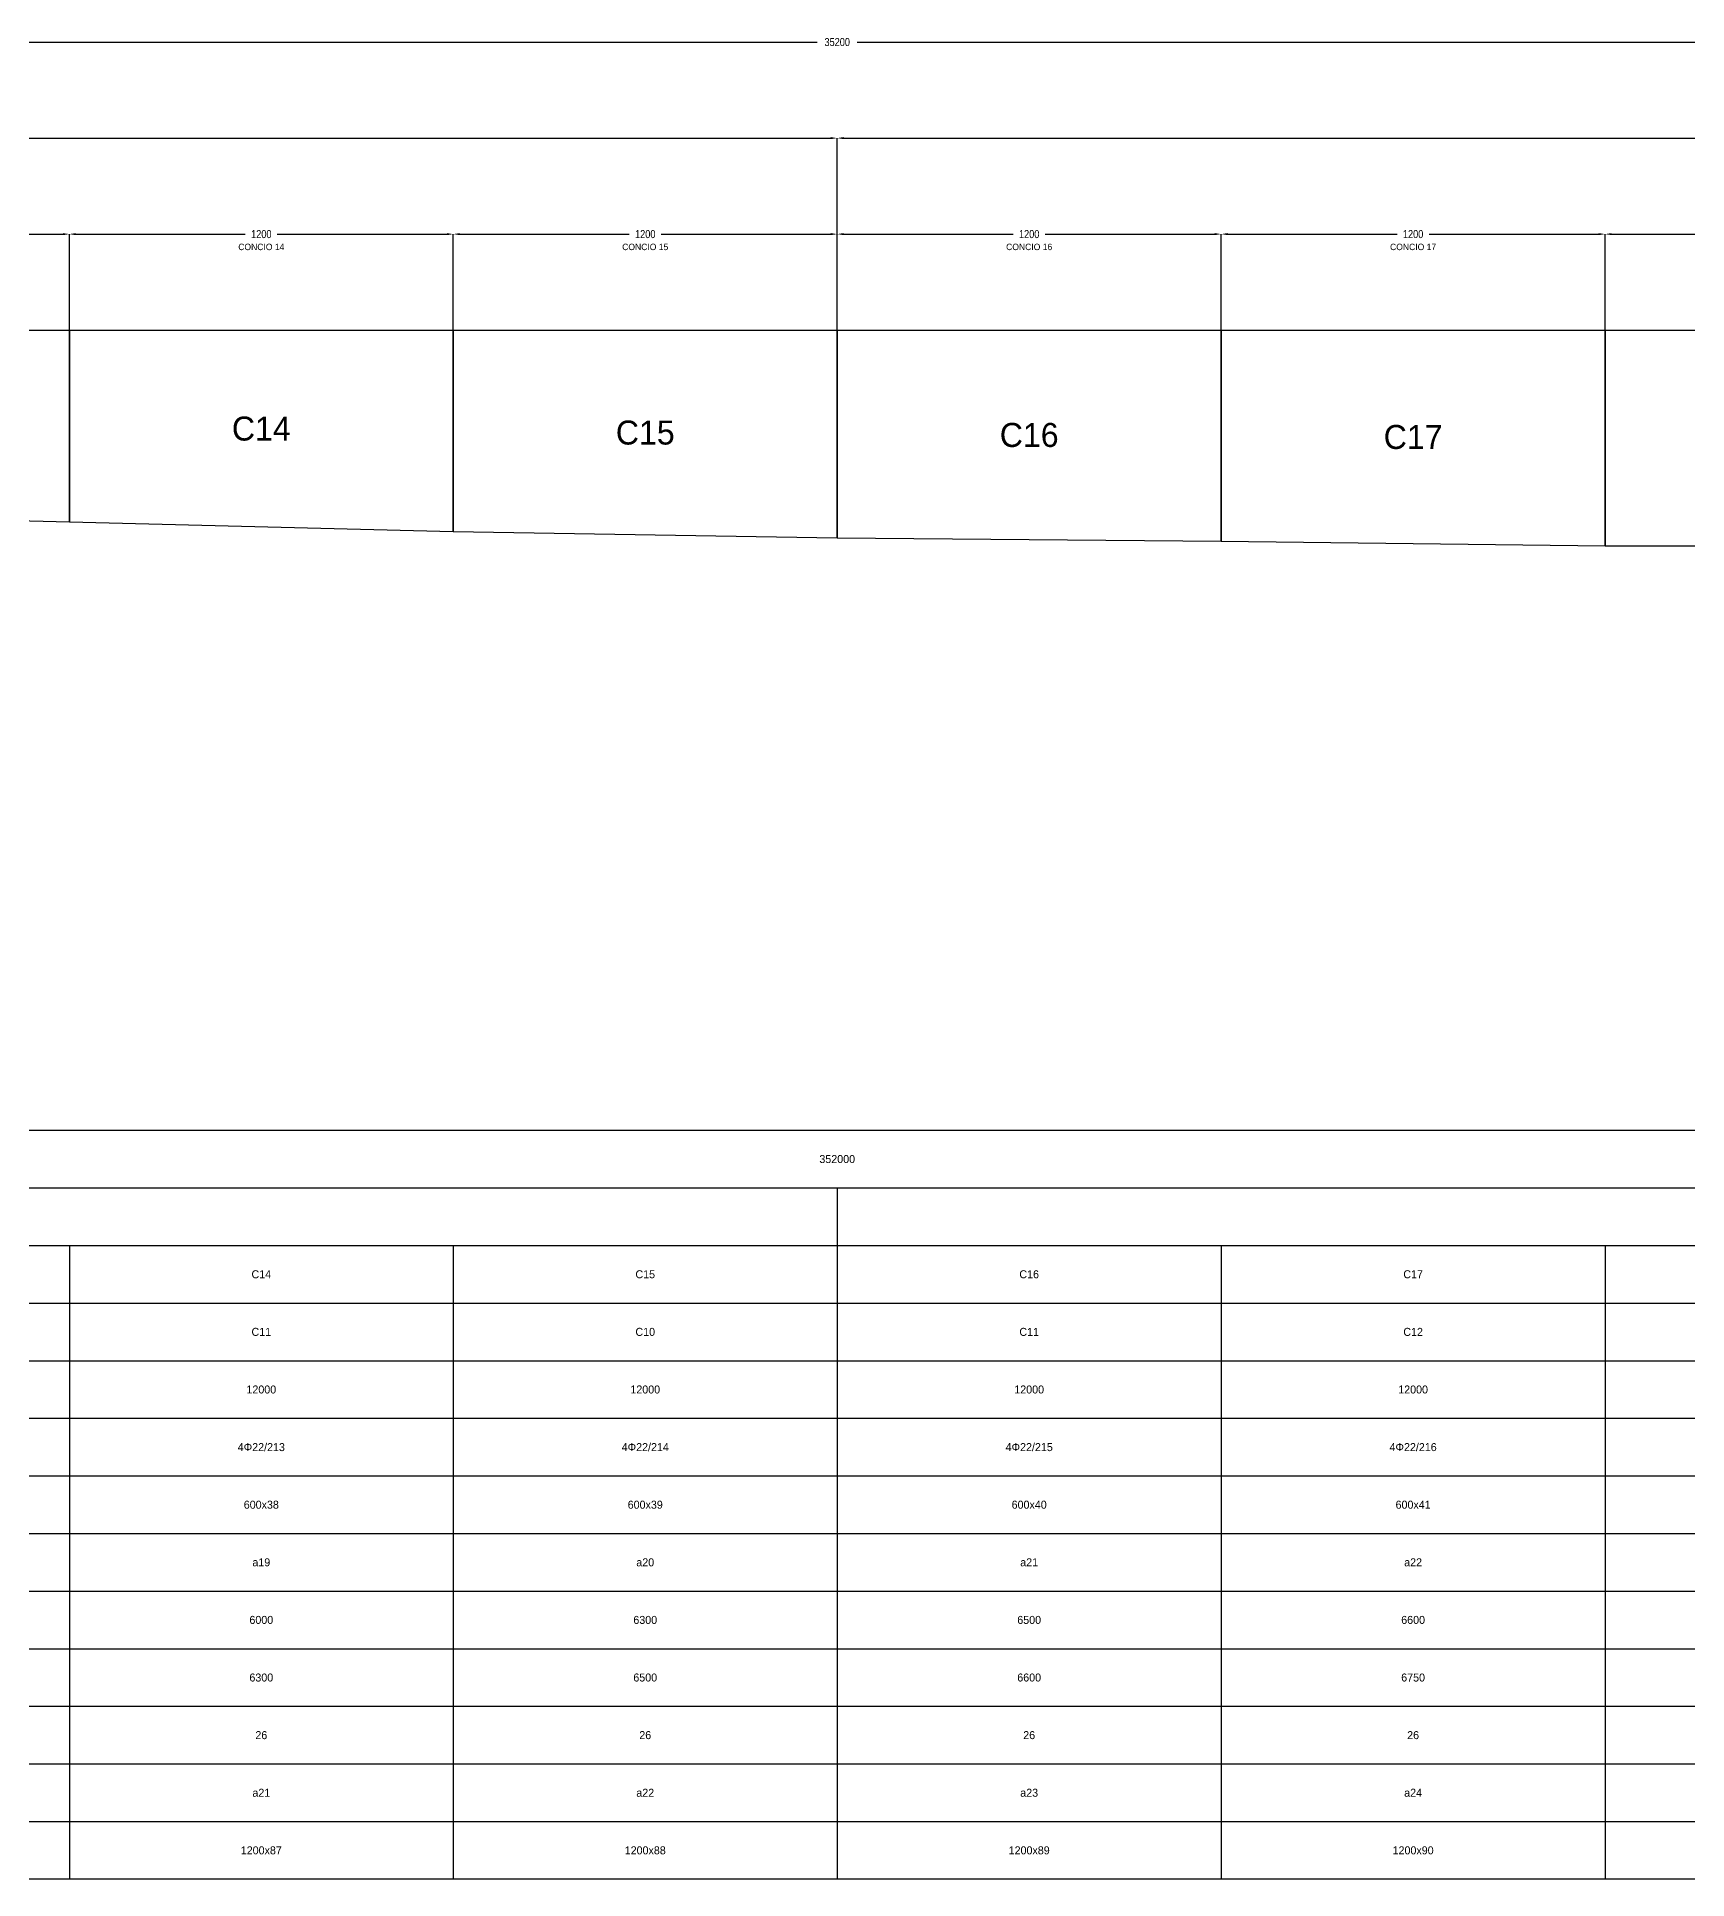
# Model space of a CAD drawing. Header units: metres. Extents: x -4682 to 408500, y -48400 to 9164.
# Drawn here: x 150984 to 202566, y -48400 to 9164 of the extents above; entities that cross this region are included whole.
import ezdxf
from ezdxf.enums import TextEntityAlignment as Align

# ---------------------------------------------------------------- set-up
doc = ezdxf.new("R2010")
doc.units = ezdxf.units.M
doc.linetypes.add('CENTER', pattern=[5.08, 3.175, -0.635, 0.635, -0.635])
for name, color, linetype in [('01_ASSI', 4, 'CENTER'), ('02_CONCI', 7, 'Continuous'), ('04_TESTI', 3, 'Continuous'), ('08_TAB_LINEE', 1, 'Continuous'), ('08_TAB_TESTI', 2, 'Continuous')]:
    doc.layers.add(name, color=color, linetype=linetype)
doc.styles.add('OpenSansCondensed-Light', font='OpenSansCondensed-Light.ttf')
doc.dimstyles.new('QUOTE_CM', dxfattribs={"dimtxt": 250, "dimasz": 200, "dimexe": 1.25, "dimexo": 0.625, "dimgap": 100, "dimtad": 1, "dimlfac": 0.1, "dimcen": 2.5, "dimazin": 3, "dimtfac": 1, "dimtmove": 0, "dimatfit": 3})

# ---------------------------------------------------------------- blocks, each defined once
blk = doc.blocks.new('_CLOSEDFILLED')
at = {"color": 0, "linetype": 'BYBLOCK'}
blk.add_solid([(-1, 0.16), (0, 0), (-1, -0.16)], dxfattribs=at)
blk = doc.blocks.new('*D13')
for p, q in [((140000, 0), (140000, 3000)), ((140200, 3000), (145500, 3000)), ((146500, 3000), (151800, 3000)), ((152000, 0), (152000, 3000))]:
    blk.add_line(p, q)
at = {"layer": 'Defpoints'}
for p in [(140000, 3000), (140000, 0), (152000, 0)]:
    blk.add_point(p, dxfattribs=at)
at = {"xscale": 200, "yscale": 200, "rotation": 180}
blk.add_blockref('_CLOSEDFILLED', (140000, 3000), dxfattribs=at)
at = {"xscale": 200, "yscale": 200}
blk.add_blockref('_CLOSEDFILLED', (152000, 3000), dxfattribs=at)
at = {"insert": (146000, 3000), "char_height": 250, "attachment_point": 5, "style": 'OpenSansCondensed-Light'}
blk.add_mtext('1200', dxfattribs=at)
blk = doc.blocks.new('*D14')
for p, q in [((152000, 0), (152000, 3000)), ((152200, 3000), (157500, 3000)), ((158500, 3000), (163800, 3000)), ((164000, 0), (164000, 3000))]:
    blk.add_line(p, q)
at = {"layer": 'Defpoints'}
for p in [(152000, 3000), (152000, 0), (164000, 0)]:
    blk.add_point(p, dxfattribs=at)
at = {"xscale": 200, "yscale": 200, "rotation": 180}
blk.add_blockref('_CLOSEDFILLED', (152000, 3000), dxfattribs=at)
at = {"xscale": 200, "yscale": 200}
blk.add_blockref('_CLOSEDFILLED', (164000, 3000), dxfattribs=at)
at = {"insert": (158000, 3000), "char_height": 250, "attachment_point": 5, "style": 'OpenSansCondensed-Light'}
blk.add_mtext('1200', dxfattribs=at)
blk = doc.blocks.new('*D15')
for p, q in [((164000, 0), (164000, 3000)), ((164200, 3000), (169500, 3000)), ((170500, 3000), (175800, 3000)), ((176000, 0), (176000, 3000))]:
    blk.add_line(p, q)
at = {"layer": 'Defpoints'}
for p in [(164000, 3000), (164000, 0), (176000, 0)]:
    blk.add_point(p, dxfattribs=at)
at = {"xscale": 200, "yscale": 200, "rotation": 180}
blk.add_blockref('_CLOSEDFILLED', (164000, 3000), dxfattribs=at)
at = {"xscale": 200, "yscale": 200}
blk.add_blockref('_CLOSEDFILLED', (176000, 3000), dxfattribs=at)
at = {"insert": (170000, 3000), "char_height": 250, "attachment_point": 5, "style": 'OpenSansCondensed-Light'}
blk.add_mtext('1200', dxfattribs=at)
blk = doc.blocks.new('*D16')
for p, q in [((176000, 0), (176000, 3000)), ((176200, 3000), (181500, 3000)), ((182500, 3000), (187800, 3000)), ((188000, 0), (188000, 3000))]:
    blk.add_line(p, q)
at = {"layer": 'Defpoints'}
for p in [(176000, 3000), (176000, 0), (188000, 0)]:
    blk.add_point(p, dxfattribs=at)
at = {"xscale": 200, "yscale": 200, "rotation": 180}
blk.add_blockref('_CLOSEDFILLED', (176000, 3000), dxfattribs=at)
at = {"xscale": 200, "yscale": 200}
blk.add_blockref('_CLOSEDFILLED', (188000, 3000), dxfattribs=at)
at = {"insert": (182000, 3000), "char_height": 250, "attachment_point": 5, "style": 'OpenSansCondensed-Light'}
blk.add_mtext('1200', dxfattribs=at)
blk = doc.blocks.new('*D17')
for p, q in [((188000, 0), (188000, 3000)), ((188200, 3000), (193500, 3000)), ((194500, 3000), (199800, 3000)), ((200000, 0), (200000, 3000))]:
    blk.add_line(p, q)
at = {"layer": 'Defpoints'}
for p in [(188000, 3000), (188000, 0), (200000, 0)]:
    blk.add_point(p, dxfattribs=at)
at = {"xscale": 200, "yscale": 200, "rotation": 180}
blk.add_blockref('_CLOSEDFILLED', (188000, 3000), dxfattribs=at)
at = {"xscale": 200, "yscale": 200}
blk.add_blockref('_CLOSEDFILLED', (200000, 3000), dxfattribs=at)
at = {"insert": (194000, 3000), "char_height": 250, "attachment_point": 5, "style": 'OpenSansCondensed-Light'}
blk.add_mtext('1200', dxfattribs=at)
blk = doc.blocks.new('*D18')
for p, q in [((200000, 0), (200000, 3000)), ((200200, 3000), (205500, 3000)), ((206500, 3000), (211800, 3000)), ((212000, 0), (212000, 3000))]:
    blk.add_line(p, q)
at = {"layer": 'Defpoints'}
for p in [(200000, 3000), (200000, 0), (212000, 0)]:
    blk.add_point(p, dxfattribs=at)
at = {"xscale": 200, "yscale": 200, "rotation": 180}
blk.add_blockref('_CLOSEDFILLED', (200000, 3000), dxfattribs=at)
at = {"xscale": 200, "yscale": 200}
blk.add_blockref('_CLOSEDFILLED', (212000, 3000), dxfattribs=at)
at = {"insert": (206000, 3000), "char_height": 250, "attachment_point": 5, "style": 'OpenSansCondensed-Light'}
blk.add_mtext('1200', dxfattribs=at)
blk = doc.blocks.new('*D37')
for p, q in [((116000, 0), (116000, 6000)), ((116200, 6000), (145500, 6000)), ((146500, 6000), (175800, 6000)), ((176000, 0), (176000, 6000))]:
    blk.add_line(p, q)
at = {"layer": 'Defpoints'}
for p in [(116000, 6000), (116000, 0), (176000, 0)]:
    blk.add_point(p, dxfattribs=at)
at = {"xscale": 200, "yscale": 200, "rotation": 180}
blk.add_blockref('_CLOSEDFILLED', (116000, 6000), dxfattribs=at)
at = {"xscale": 200, "yscale": 200}
blk.add_blockref('_CLOSEDFILLED', (176000, 6000), dxfattribs=at)
at = {"insert": (146000, 6000), "char_height": 250, "attachment_point": 5, "style": 'OpenSansCondensed-Light'}
blk.add_mtext('6000', dxfattribs=at)
blk = doc.blocks.new('*D38')
for p, q in [((176000, 0), (176000, 6000)), ((176200, 6000), (205500, 6000)), ((206500, 6000), (235800, 6000)), ((236000, 0), (236000, 6000))]:
    blk.add_line(p, q)
at = {"layer": 'Defpoints'}
for p in [(176000, 6000), (176000, 0), (236000, 0)]:
    blk.add_point(p, dxfattribs=at)
at = {"xscale": 200, "yscale": 200, "rotation": 180}
blk.add_blockref('_CLOSEDFILLED', (176000, 6000), dxfattribs=at)
at = {"xscale": 200, "yscale": 200}
blk.add_blockref('_CLOSEDFILLED', (236000, 6000), dxfattribs=at)
at = {"insert": (206000, 6000), "char_height": 250, "attachment_point": 5, "style": 'OpenSansCondensed-Light'}
blk.add_mtext('6000', dxfattribs=at)
blk = doc.blocks.new('*D41')
for p, q in [((0, 0), (0, 9000)), ((200, 9000), (175375, 9000)), ((176625, 9000), (351800, 9000)), ((352000, 0), (352000, 9000))]:
    blk.add_line(p, q)
at = {"layer": 'Defpoints'}
for p in [(0, 9000), (0, 0), (352000, 0)]:
    blk.add_point(p, dxfattribs=at)
at = {"xscale": 200, "yscale": 200, "rotation": 180}
blk.add_blockref('_CLOSEDFILLED', (0, 9000), dxfattribs=at)
at = {"xscale": 200, "yscale": 200}
blk.add_blockref('_CLOSEDFILLED', (352000, 9000), dxfattribs=at)
at = {"insert": (176000, 9000), "char_height": 250, "attachment_point": 5, "style": 'OpenSansCondensed-Light'}
blk.add_mtext('35200', dxfattribs=at)

msp = doc.modelspace()

# ---------------------------------------------------------------- linework, layer by layer
at = {"layer": '01_ASSI'}
msp.add_line((0, 0), (352000, 0), dxfattribs=at)
at = {"layer": '02_CONCI'}
for points in [[(140000, 0), (152000, 0), (152000, -6000), (140000, -5700), (140000, 0)], [(152000, 0), (164000, 0), (164000, -6300), (152000, -6000), (152000, 0)], [(164000, 0), (176000, 0), (176000, -6500), (164000, -6300), (164000, 0)], [(176000, 0), (188000, 0), (188000, -6600), (176000, -6500), (176000, 0)], [(188000, 0), (200000, 0), (200000, -6750), (188000, -6600), (188000, 0)], [(200000, 0), (212000, 0), (212000, -6750), (200000, -6750), (200000, 0)]]:
    msp.add_lwpolyline(points, dxfattribs=at)
at = {"layer": '08_TAB_LINEE'}
for p, q in [((0, -26800), (352000, -26800)), ((176000, -26800), (176000, -28600)), ((0, -28600), (352000, -28600)), ((152000, -28600), (152000, -48400)), ((164000, -28600), (164000, -48400)), ((176000, -28600), (176000, -48400)), ((188000, -28600), (188000, -48400)), ((200000, -28600), (200000, -48400)), ((0, -30400), (352000, -30400)), ((0, -32200), (352000, -32200)), ((0, -34000), (352000, -34000)), ((0, -35800), (352000, -35800)), ((0, -37600), (352000, -37600)), ((0, -39400), (352000, -39400)), ((0, -41200), (352000, -41200)), ((0, -43000), (352000, -43000)), ((0, -44800), (352000, -44800)), ((0, -46600), (352000, -46600))]:
    msp.add_line(p, q, dxfattribs=at)
msp.add_lwpolyline([(0, -25000), (352000, -25000), (352000, -48400), (0, -48400), (0, -25000)], dxfattribs=at)

# ---------------------------------------------------------------- texts
at = {"layer": '04_TESTI', "color": 2}
for s, p in [('CONCIO 14', (158000, 2600)), ('CONCIO 15', (170000, 2600)), ('CONCIO 16', (182000, 2600)), ('CONCIO 17', (194000, 2600))]:
    msp.add_text(s, height=200, dxfattribs=at).set_placement(p, align=Align.MIDDLE_CENTER)
at = {"layer": '04_TESTI', "color": 8}
for s, p in [('C14', (158000, -3075)), ('C15', (170000, -3200)), ('C16', (182000, -3275)), ('C17', (194000, -3337.5))]:
    msp.add_text(s, height=750, dxfattribs=at).set_placement(p, align=Align.MIDDLE_CENTER)
at = {"layer": '08_TAB_TESTI'}
for s, p in [('352000', (176000, -25900)), ('C14', (158000, -29500)), ('C15', (170000, -29500)), ('C16', (182000, -29500)), ('C17', (194000, -29500)), ('C11', (158000, -31300)), ('C10', (170000, -31300)), ('C11', (182000, -31300)), ('C12', (194000, -31300)), ('12000', (158000, -33100)), ('12000', (170000, -33100)), ('12000', (182000, -33100)), ('12000', (194000, -33100)), ('4Φ22/213', (158000, -34900)), ('4Φ22/214', (170000, -34900)), ('4Φ22/215', (182000, -34900)), ('4Φ22/216', (194000, -34900)), ('600x38', (158000, -36700)), ('600x39', (170000, -36700)), ('600x40', (182000, -36700)), ('600x41', (194000, -36700)), ('a19', (158000, -38500)), ('a20', (170000, -38500)), ('a21', (182000, -38500)), ('a22', (194000, -38500)), ('6000', (158000, -40300)), ('6300', (170000, -40300)), ('6500', (182000, -40300)), ('6600', (194000, -40300)), ('6300', (158000, -42100)), ('6500', (170000, -42100)), ('6600', (182000, -42100)), ('6750', (194000, -42100)), ('26', (158000, -43900)), ('26', (170000, -43900)), ('26', (182000, -43900)), ('26', (194000, -43900)), ('a21', (158000, -45700)), ('a22', (170000, -45700)), ('a23', (182000, -45700)), ('a24', (194000, -45700)), ('1200x87', (158000, -47500)), ('1200x88', (170000, -47500)), ('1200x89', (182000, -47500)), ('1200x90', (194000, -47500))]:
    msp.add_text(s, height=250, dxfattribs=at).set_placement(p, align=Align.MIDDLE_CENTER)

# ---------------------------------------------------------------- dimensions: what is measured, and where the dimension line sits
for base, p1, p2, picture, middle in [((0, 9000), (0, 0), (352000, 0), '*D41', (176000, 9000)), ((116000, 6000), (116000, 0), (176000, 0), '*D37', (146000, 6000)), ((176000, 6000), (176000, 0), (236000, 0), '*D38', (206000, 6000)), ((140000, 3000), (140000, 0), (152000, 0), '*D13', (146000, 3000)), ((152000, 3000), (152000, 0), (164000, 0), '*D14', (158000, 3000)), ((164000, 3000), (164000, 0), (176000, 0), '*D15', (170000, 3000)), ((176000, 3000), (176000, 0), (188000, 0), '*D16', (182000, 3000)), ((188000, 3000), (188000, 0), (200000, 0), '*D17', (194000, 3000)), ((200000, 3000), (200000, 0), (212000, 0), '*D18', (206000, 3000))]:
    dim = msp.add_linear_dim(base=base, p1=p1, p2=p2, dimstyle='QUOTE_CM')
    dim.commit()
    dim.dimension.update_dxf_attribs({"geometry": picture, "text_midpoint": middle})

doc.saveas('drawing.dxf')
